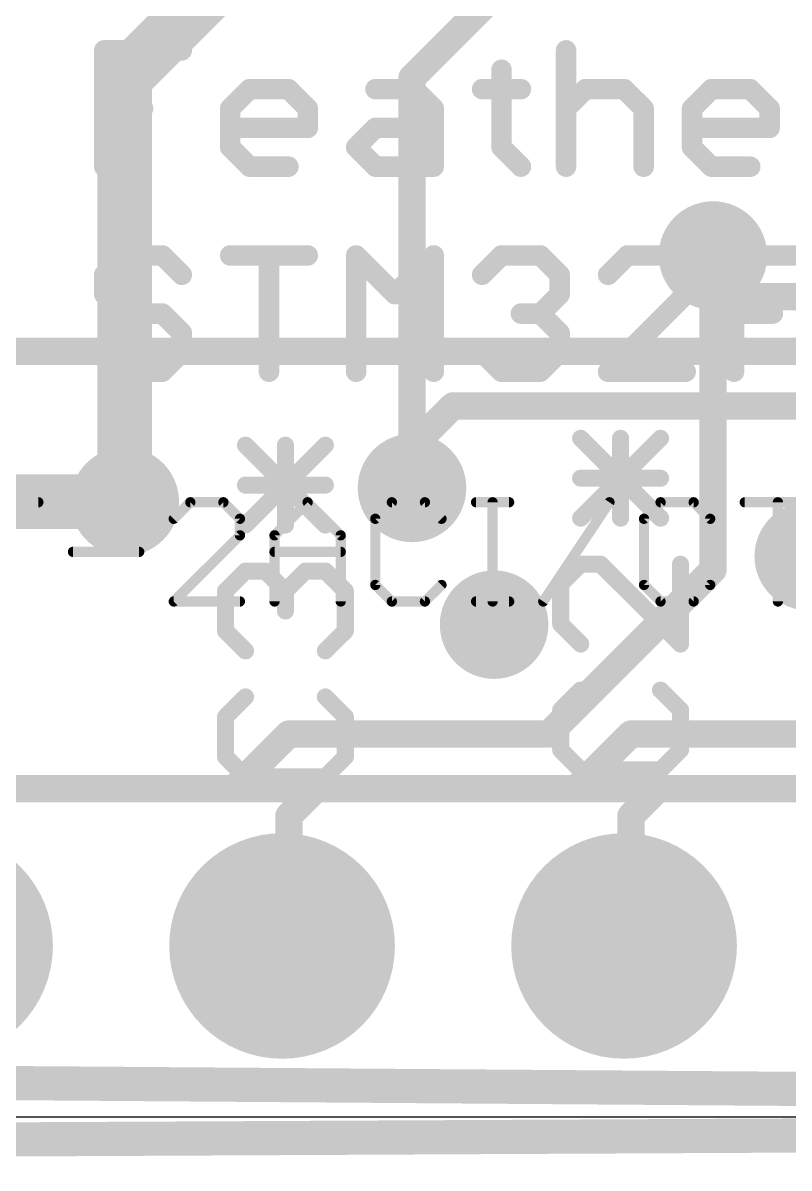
# Model space of a CAD drawing. Extents: x -0.8 to 51.2, y -0.4 to 23.4.
# Drawn here: x 17.13 to 22.82, y -0.38 to 8.13 of the extents above; entities that cross this region are included whole.
import ezdxf

# ---------------------------------------------------------------- set-up
doc = ezdxf.new("R2010")
doc.units = 0
for name, color, linetype in [('1', 12, 'CONTINUOUS'), ('16', 132, 'CONTINUOUS'), ('17', 110, 'CONTINUOUS'), ('18', 110, 'CONTINUOUS'), ('20', 53, 'CONTINUOUS'), ('21', 40, 'CONTINUOUS'), ('27', 53, 'CONTINUOUS'), ('51', 253, 'CONTINUOUS')]:
    doc.layers.add(name, color=color, linetype=linetype)

# ---------------------------------------------------------------- blocks, each defined once
blk = doc.blocks.new('RECT')
blk.add_solid([(-0.5, -0.5), (0.5, -0.5), (-0.5, 0.5), (0.5, 0.5)])
blk = doc.blocks.new('ROUNDP')
at = {"const_width": 0.5}
blk.add_lwpolyline([(0, -0.25, 1), (0, 0.25, 1), (0, -0.25)], format="xyb", dxfattribs=at)
blk = doc.blocks.new('ROUNDV')
at = {"const_width": 0.5}
blk.add_lwpolyline([(0, -0.25, 1), (0, 0.25, 1), (0, -0.25)], format="xyb", dxfattribs=at)

msp = doc.modelspace()

# ---------------------------------------------------------------- linework, layer by layer
at = {"layer": '1'}
for points, const_width in [([(17.8816, 7.7216), (19.4056, 9.2456)], 0.4064), ([(20.0152, 7.7216), (20.6248, 8.3312)], 0.2032), ([(17.8816, 4.572), (17.8816, 7.7216)], 0.4064), ([(20.0152, 6.604), (20.0152, 7.7216)], 0.2032), ([(20.0152, 4.6736), (20.0152, 6.604)], 0.2032), ([(22.2504, 6.4008), (22.2504, 4.064)], 0.2032), ([(22.2504, 4.064), (21.4376, 3.2512)], 0.2032), ([(21.0312, 2.8448), (21.4376, 3.2512)], 0.2032), ([(18.6944, 2.4384), (19.1008, 2.8448)], 0.2032), ([(19.1008, 2.8448), (21.0312, 2.8448)], 0.2032), ([(21.6408, 2.8448), (21.2344, 2.4384)], 0.2032), ([(23.4696, 2.8448), (21.6408, 2.8448)], 0.2032), ([(16.764, 2.4384), (18.6944, 2.4384)], 0.2032), ([(19.304, 2.4384), (19.1008, 2.2352)], 0.2032), ([(21.2344, 2.4384), (19.304, 2.4384)], 0.2032), ([(21.844, 2.4384), (21.6408, 2.2352)], 0.2032), ([(23.6728, 2.4384), (21.844, 2.4384)], 0.2032), ([(19.1008, 2.2352), (19.1008, 1.3208)], 0.2032), ([(21.6408, 2.2352), (21.6408, 1.3208)], 0.2032), ([(19.1008, 1.3208), (19.05, 1.27)], 0.2032), ([(21.6408, 1.3208), (21.59, 1.27)], 0.2032), ([(-0.381, -0.254), (50.927, 0)], 0.254)]:
    msp.add_lwpolyline(points, dxfattribs=dict(at, const_width=const_width))
for points, const_width in [([(17.9832, 7.7216, 1), (17.78, 7.7216)], 0.2032), ([(17.8098, 7.7934, 1), (17.9534, 7.6498)], 0.2032), ([(20.066, 7.7216, 1), (19.9644, 7.7216)], 0.1016), ([(19.9793, 7.7575, 1), (20.0511, 7.6857)], 0.1016), ([(20.066, 6.604, 1), (19.9644, 6.604)], 0.1016), ([(19.9644, 6.604, 1), (20.066, 6.604)], 0.1016), ([(22.3012, 6.4008, 1), (22.1996, 6.4008)], 0.1016), ([(19.9644, 4.6736, 1), (20.066, 4.6736)], 0.1016), ([(17.78, 4.572, 1), (17.9832, 4.572)], 0.2032), ([(22.1996, 4.064, 1), (22.3012, 4.064)], 0.1016), ([(22.2863, 4.0281, 1), (22.2145, 4.0999)], 0.1016), ([(21.4017, 3.2871, 1), (21.4735, 3.2153)], 0.1016), ([(21.4735, 3.2153, 1), (21.4017, 3.2871)], 0.1016), ([(19.1008, 2.8956, 1), (19.1008, 2.794)], 0.1016), ([(19.1367, 2.8089, 1), (19.0649, 2.8807)], 0.1016), ([(20.9953, 2.8807, 1), (21.0671, 2.8089)], 0.1016), ([(21.0312, 2.794, 1), (21.0312, 2.8956)], 0.1016), ([(21.6408, 2.8956, 1), (21.6408, 2.794)], 0.1016), ([(21.6767, 2.8089, 1), (21.6049, 2.8807)], 0.1016), ([(18.6585, 2.4743, 1), (18.7303, 2.4025)], 0.1016), ([(18.6944, 2.3876, 1), (18.6944, 2.4892)], 0.1016), ([(19.304, 2.4892, 1), (19.304, 2.3876)], 0.1016), ([(19.3399, 2.4025, 1), (19.2681, 2.4743)], 0.1016), ([(21.1985, 2.4743, 1), (21.2703, 2.4025)], 0.1016), ([(21.2344, 2.3876, 1), (21.2344, 2.4892)], 0.1016), ([(21.844, 2.4892, 1), (21.844, 2.3876)], 0.1016), ([(21.8799, 2.4025, 1), (21.8081, 2.4743)], 0.1016), ([(19.1516, 2.2352, 1), (19.05, 2.2352)], 0.1016), ([(19.0649, 2.2711, 1), (19.1367, 2.1993)], 0.1016), ([(21.6916, 2.2352, 1), (21.59, 2.2352)], 0.1016), ([(21.6049, 2.2711, 1), (21.6767, 2.1993)], 0.1016), ([(19.05, 1.3208, 1), (19.1516, 1.3208)], 0.1016), ([(19.1367, 1.2849, 1), (19.0649, 1.3567)], 0.1016), ([(21.59, 1.3208, 1), (21.6916, 1.3208)], 0.1016), ([(21.6767, 1.2849, 1), (21.6049, 1.3567)], 0.1016), ([(19.0141, 1.3059, 1), (19.0859, 1.2341)], 0.1016), ([(21.5541, 1.3059, 1), (21.6259, 1.2341)], 0.1016)]:
    msp.add_lwpolyline(points, format="xyb", dxfattribs=dict(at, const_width=const_width))
at = {"layer": '16'}
for points, const_width in [([(22.5552, 6.096), (22.2504, 6.4008)], 0.2032), ([(23.0632, 6.096), (22.5552, 6.096)], 0.2032), ([(15.4432, 5.6896), (23.2664, 5.6896)], 0.2032), ([(20.32, 5.2832), (20.0152, 4.9784)], 0.2032), ([(26.416, 5.2832), (20.32, 5.2832)], 0.2032), ([(20.0152, 4.9784), (20.0152, 4.6736)], 0.2032), ([(9.652, 4.572), (17.8816, 4.572)], 0.4064), ([(27.94, 2.4384), (12.5984, 2.4384)], 0.2032), ([(51.054, 0), (-0.635, 0.381)], 0.254)]:
    msp.add_lwpolyline(points, dxfattribs=dict(at, const_width=const_width))
for points, const_width in [([(22.2863, 6.4367, 1), (22.2145, 6.3649)], 0.1016), ([(22.5552, 6.1468, 1), (22.5552, 6.0452)], 0.1016), ([(22.5193, 6.0601, 1), (22.5911, 6.1319)], 0.1016), ([(20.32, 5.334, 1), (20.32, 5.2324)], 0.1016), ([(20.3559, 5.2473, 1), (20.2841, 5.3191)], 0.1016), ([(20.066, 4.9784, 1), (19.9644, 4.9784)], 0.1016), ([(19.9793, 5.0143, 1), (20.0511, 4.9425)], 0.1016), ([(17.8816, 4.4704, 1), (17.8816, 4.6736)], 0.2032), ([(19.9644, 4.6736, 1), (20.066, 4.6736)], 0.1016)]:
    msp.add_lwpolyline(points, format="xyb", dxfattribs=dict(at, const_width=const_width))
at = {"layer": '20'}
msp.add_line((2.54, 0), (48.26, 0), dxfattribs=at)
at = {"layer": '21'}
for points, const_width in [([(17.7292, 7.0612), (17.7292, 7.9255)], 0.1524), ([(17.7292, 7.9255), (18.3054, 7.9255)], 0.1524), ([(21.1594, 7.9255), (21.1594, 7.0612)], 0.1524), ([(20.6798, 7.7815), (20.6798, 7.2053)], 0.1524), ([(18.6647, 7.4934), (18.8088, 7.6374)], 0.1524), ([(18.8088, 7.6374), (19.0969, 7.6374)], 0.1524), ([(19.0969, 7.6374), (19.2409, 7.4934)], 0.1524), ([(19.7443, 7.6374), (20.0324, 7.6374)], 0.1524), ([(20.0324, 7.6374), (20.1765, 7.4934)], 0.1524), ([(20.5358, 7.6374), (20.8239, 7.6374)], 0.1524), ([(21.1594, 7.4934), (21.3035, 7.6374)], 0.1524), ([(21.3035, 7.6374), (21.5916, 7.6374)], 0.1524), ([(21.5916, 7.6374), (21.7357, 7.4934)], 0.1524), ([(22.095, 7.4934), (22.239, 7.6374)], 0.1524), ([(22.239, 7.6374), (22.5271, 7.6374)], 0.1524), ([(22.5271, 7.6374), (22.6712, 7.4934)], 0.1524), ([(17.7292, 7.4934), (18.0173, 7.4934)], 0.1524), ([(18.6647, 7.2053), (18.6647, 7.4934)], 0.1524), ([(19.2409, 7.4934), (19.2409, 7.3493)], 0.1524), ([(20.1765, 7.4934), (20.1765, 7.0612)], 0.1524), ([(21.7357, 7.4934), (21.7357, 7.0612)], 0.1524), ([(22.095, 7.2053), (22.095, 7.4934)], 0.1524), ([(22.6712, 7.4934), (22.6712, 7.3493)], 0.1524), ([(19.2409, 7.3493), (18.6647, 7.3493)], 0.1524), ([(19.6002, 7.2053), (19.7443, 7.3493)], 0.1524), ([(19.7443, 7.3493), (20.1765, 7.3493)], 0.1524), ([(22.6712, 7.3493), (22.095, 7.3493)], 0.1524), ([(18.8088, 7.0612), (18.6647, 7.2053)], 0.1524), ([(19.7443, 7.0612), (19.6002, 7.2053)], 0.1524), ([(20.6798, 7.2053), (20.8239, 7.0612)], 0.1524), ([(22.239, 7.0612), (22.095, 7.2053)], 0.1524), ([(19.0969, 7.0612), (18.8088, 7.0612)], 0.1524), ([(20.1765, 7.0612), (19.7443, 7.0612)], 0.1524), ([(22.5271, 7.0612), (22.239, 7.0612)], 0.1524), ([(17.8733, 6.4015), (17.7292, 6.2575)], 0.1524), ([(18.1614, 6.4015), (17.8733, 6.4015)], 0.1524), ([(18.3054, 6.2575), (18.1614, 6.4015)], 0.1524), ([(18.6647, 6.4015), (19.2409, 6.4015)], 0.1524), ([(18.9528, 5.5372), (18.9528, 6.4015)], 0.1524), ([(19.6002, 5.5372), (19.6002, 6.4015)], 0.1524), ([(19.6002, 6.4015), (19.8884, 6.1134)], 0.1524), ([(19.8884, 6.1134), (20.1765, 6.4015)], 0.1524), ([(20.1765, 6.4015), (20.1765, 5.5372)], 0.1524), ([(20.5358, 6.2575), (20.6798, 6.4015)], 0.1524), ([(20.6798, 6.4015), (20.9679, 6.4015)], 0.1524), ([(20.9679, 6.4015), (21.112, 6.2575)], 0.1524), ([(21.6153, 6.4015), (21.4713, 6.2575)], 0.1524), ([(21.9034, 6.4015), (21.6153, 6.4015)], 0.1524), ([(22.0475, 6.2575), (21.9034, 6.4015)], 0.1524), ([(22.4068, 5.5372), (22.4068, 6.4015)], 0.1524), ([(22.4068, 6.4015), (22.983, 6.4015)], 0.1524), ([(17.7292, 6.2575), (17.7292, 6.1134)], 0.1524), ([(21.112, 6.2575), (21.112, 6.1134)], 0.1524), ([(22.0475, 6.1134), (22.0475, 6.2575)], 0.1524), ([(17.7292, 6.1134), (17.8733, 5.9694)], 0.1524), ([(21.112, 6.1134), (20.9679, 5.9694)], 0.1524), ([(21.4713, 5.5372), (22.0475, 6.1134)], 0.1524), ([(17.8733, 5.9694), (18.1614, 5.9694)], 0.1524), ([(18.1614, 5.9694), (18.3054, 5.8253)], 0.1524), ([(20.9679, 5.9694), (20.8239, 5.9694)], 0.1524), ([(20.9679, 5.9694), (21.112, 5.8253)], 0.1524), ([(22.4068, 5.9694), (22.6949, 5.9694)], 0.1524), ([(18.3054, 5.8253), (18.3054, 5.6813)], 0.1524), ([(21.112, 5.8253), (21.112, 5.6813)], 0.1524), ([(17.8733, 5.5372), (17.7292, 5.6813)], 0.1524), ([(18.3054, 5.6813), (18.1614, 5.5372)], 0.1524), ([(20.6798, 5.5372), (20.5358, 5.6813)], 0.1524), ([(21.112, 5.6813), (20.9679, 5.5372)], 0.1524), ([(18.1614, 5.5372), (17.8733, 5.5372)], 0.1524), ([(20.9679, 5.5372), (20.6798, 5.5372)], 0.1524), ([(22.0475, 5.5372), (21.4713, 5.5372)], 0.1524), ([(18.7784, 4.3983), (19.3716, 4.9915)], 0.127), ([(19.3716, 4.3983), (18.7784, 4.9915)], 0.127), ([(19.075, 4.3983), (19.075, 4.9915)], 0.127), ([(21.2676, 4.4491), (21.8608, 5.0423)], 0.127), ([(21.8608, 4.4491), (21.2676, 5.0423)], 0.127), ([(21.5642, 4.4491), (21.5642, 5.0423)], 0.127), ([(21.8608, 4.7457), (21.2676, 4.7457)], 0.127), ([(19.3716, 4.6949), (18.7784, 4.6949)], 0.127), ([(21.2676, 4.1068), (21.1193, 3.9585)], 0.127), ([(21.4159, 4.1068), (21.2676, 4.1068)], 0.127), ([(22.0091, 3.5136), (21.4159, 4.1068)], 0.127), ([(22.0091, 4.1068), (22.0091, 3.5136)], 0.127), ([(18.6301, 3.9077), (18.7784, 4.056)], 0.127), ([(18.7784, 4.056), (18.9267, 4.056)], 0.127), ([(18.9267, 4.056), (19.075, 3.9077)], 0.127), ([(19.075, 3.9077), (19.2233, 4.056)], 0.127), ([(19.2233, 4.056), (19.3716, 4.056)], 0.127), ([(19.3716, 4.056), (19.5199, 3.9077)], 0.127), ([(21.1193, 3.9585), (21.1193, 3.6619)], 0.127), ([(18.6301, 3.6111), (18.6301, 3.9077)], 0.127), ([(19.075, 3.9077), (19.075, 3.7594)], 0.127), ([(19.5199, 3.9077), (19.5199, 3.6111)], 0.127), ([(18.7784, 3.4628), (18.6301, 3.6111)], 0.127), ([(19.5199, 3.6111), (19.3716, 3.4628)], 0.127), ([(21.1193, 3.6619), (21.2676, 3.5136)], 0.127), ([(21.2676, 3.1713), (21.1193, 3.023)], 0.127), ([(22.0091, 3.023), (21.8608, 3.1713)], 0.127), ([(18.7784, 3.1205), (18.6301, 2.9722)], 0.127), ([(19.5199, 2.9722), (19.3716, 3.1205)], 0.127), ([(21.1193, 3.023), (21.1193, 2.7264)], 0.127), ([(22.0091, 2.7264), (22.0091, 3.023)], 0.127), ([(18.6301, 2.9722), (18.6301, 2.6756)], 0.127), ([(19.5199, 2.6756), (19.5199, 2.9722)], 0.127), ([(18.6301, 2.6756), (18.7784, 2.5273)], 0.127), ([(19.3716, 2.5273), (19.5199, 2.6756)], 0.127), ([(21.1193, 2.7264), (21.2676, 2.5781)], 0.127), ([(21.8608, 2.5781), (22.0091, 2.7264)], 0.127), ([(21.2676, 2.5781), (21.8608, 2.5781)], 0.127), ([(18.7784, 2.5273), (19.3716, 2.5273)], 0.127)]:
    msp.add_lwpolyline(points, dxfattribs=dict(at, const_width=const_width))
for points, const_width in [([(17.7673, 7.9255, 1), (17.6911, 7.9255)], 0.0762), ([(17.7292, 7.9636, 1), (17.7292, 7.8874)], 0.0762), ([(18.3054, 7.8874, 1), (18.3054, 7.9636)], 0.0762), ([(21.1975, 7.9255, 1), (21.1213, 7.9255)], 0.0762), ([(20.7179, 7.7815, 1), (20.6417, 7.7815)], 0.0762), ([(18.8088, 7.6755, 1), (18.8088, 7.5993)], 0.0762), ([(18.8357, 7.6105, 1), (18.7818, 7.6644)], 0.0762), ([(19.1238, 7.6644, 1), (19.0699, 7.6105)], 0.0762), ([(19.0969, 7.5993, 1), (19.0969, 7.6755)], 0.0762), ([(19.7443, 7.6755, 1), (19.7443, 7.5993)], 0.0762), ([(20.0593, 7.6644, 1), (20.0055, 7.6105)], 0.0762), ([(20.0324, 7.5993, 1), (20.0324, 7.6755)], 0.0762), ([(20.5358, 7.6755, 1), (20.5358, 7.5993)], 0.0762), ([(20.8239, 7.5993, 1), (20.8239, 7.6755)], 0.0762), ([(21.3035, 7.6755, 1), (21.3035, 7.5993)], 0.0762), ([(21.3304, 7.6105, 1), (21.2765, 7.6644)], 0.0762), ([(21.6185, 7.6644, 1), (21.5647, 7.6105)], 0.0762), ([(21.5916, 7.5993, 1), (21.5916, 7.6755)], 0.0762), ([(22.239, 7.6755, 1), (22.239, 7.5993)], 0.0762), ([(22.266, 7.6105, 1), (22.2121, 7.6644)], 0.0762), ([(22.5541, 7.6644, 1), (22.5002, 7.6105)], 0.0762), ([(22.5271, 7.5993, 1), (22.5271, 7.6755)], 0.0762), ([(17.7292, 7.5315, 1), (17.7292, 7.4553)], 0.0762), ([(18.0173, 7.4553, 1), (18.0173, 7.5315)], 0.0762), ([(18.7028, 7.4934, 1), (18.6266, 7.4934)], 0.0762), ([(18.6378, 7.5203, 1), (18.6917, 7.4664)], 0.0762), ([(19.279, 7.4934, 1), (19.2028, 7.4934)], 0.0762), ([(19.214, 7.4664, 1), (19.2679, 7.5203)], 0.0762), ([(20.2146, 7.4934, 1), (20.1384, 7.4934)], 0.0762), ([(20.1495, 7.4664, 1), (20.2034, 7.5203)], 0.0762), ([(21.1325, 7.5203, 1), (21.1864, 7.4664)], 0.0762), ([(21.7738, 7.4934, 1), (21.6976, 7.4934)], 0.0762), ([(21.7087, 7.4664, 1), (21.7626, 7.5203)], 0.0762), ([(22.068, 7.5203, 1), (22.1219, 7.4664)], 0.0762), ([(22.1331, 7.4934, 1), (22.0569, 7.4934)], 0.0762), ([(22.7093, 7.4934, 1), (22.6331, 7.4934)], 0.0762), ([(22.6442, 7.4664, 1), (22.6981, 7.5203)], 0.0762), ([(18.6647, 7.3874, 1), (18.6647, 7.3112)], 0.0762), ([(19.2409, 7.3112, 1), (19.2409, 7.3874)], 0.0762), ([(19.7443, 7.3874, 1), (19.7443, 7.3112)], 0.0762), ([(19.7712, 7.3224, 1), (19.7174, 7.3763)], 0.0762), ([(20.1765, 7.3112, 1), (20.1765, 7.3874)], 0.0762), ([(22.095, 7.3874, 1), (22.095, 7.3112)], 0.0762), ([(22.6712, 7.3112, 1), (22.6712, 7.3874)], 0.0762), ([(19.2028, 7.3493, 1), (19.279, 7.3493)], 0.0762), ([(22.6331, 7.3493, 1), (22.7093, 7.3493)], 0.0762), ([(18.6917, 7.2322, 1), (18.6378, 7.1783)], 0.0762), ([(18.6266, 7.2053, 1), (18.7028, 7.2053)], 0.0762), ([(19.6272, 7.2322, 1), (19.5733, 7.1783)], 0.0762), ([(19.5733, 7.2322, 1), (19.6272, 7.1783)], 0.0762), ([(20.7068, 7.2322, 1), (20.6529, 7.1783)], 0.0762), ([(20.6417, 7.2053, 1), (20.7179, 7.2053)], 0.0762), ([(22.1219, 7.2322, 1), (22.068, 7.1783)], 0.0762), ([(22.0569, 7.2053, 1), (22.1331, 7.2053)], 0.0762), ([(17.6911, 7.0612, 1), (17.7673, 7.0612)], 0.0762), ([(18.8088, 7.0993, 1), (18.8088, 7.0231)], 0.0762), ([(18.7818, 7.0343, 1), (18.8357, 7.0881)], 0.0762), ([(19.0969, 7.0231, 1), (19.0969, 7.0993)], 0.0762), ([(19.7443, 7.0993, 1), (19.7443, 7.0231)], 0.0762), ([(19.7174, 7.0343, 1), (19.7712, 7.0881)], 0.0762), ([(20.1384, 7.0612, 1), (20.2146, 7.0612)], 0.0762), ([(20.1765, 7.0231, 1), (20.1765, 7.0993)], 0.0762), ([(20.7969, 7.0343, 1), (20.8508, 7.0881)], 0.0762), ([(21.1213, 7.0612, 1), (21.1975, 7.0612)], 0.0762), ([(21.6976, 7.0612, 1), (21.7738, 7.0612)], 0.0762), ([(22.239, 7.0993, 1), (22.239, 7.0231)], 0.0762), ([(22.2121, 7.0343, 1), (22.266, 7.0881)], 0.0762), ([(22.5271, 7.0231, 1), (22.5271, 7.0993)], 0.0762), ([(17.8733, 6.4396, 1), (17.8733, 6.3634)], 0.0762), ([(17.9002, 6.3746, 1), (17.8463, 6.4285)], 0.0762), ([(18.1883, 6.4285, 1), (18.1344, 6.3746)], 0.0762), ([(18.1614, 6.3634, 1), (18.1614, 6.4396)], 0.0762), ([(18.6647, 6.4396, 1), (18.6647, 6.3634)], 0.0762), ([(18.9909, 6.4015, 1), (18.9147, 6.4015)], 0.0762), ([(19.2409, 6.3634, 1), (19.2409, 6.4396)], 0.0762), ([(19.6272, 6.4285, 1), (19.5733, 6.3746)], 0.0762), ([(19.6383, 6.4015, 1), (19.5621, 6.4015)], 0.0762), ([(20.2146, 6.4015, 1), (20.1384, 6.4015)], 0.0762), ([(20.2034, 6.3746, 1), (20.1495, 6.4285)], 0.0762), ([(20.6798, 6.4396, 1), (20.6798, 6.3634)], 0.0762), ([(20.7068, 6.3746, 1), (20.6529, 6.4285)], 0.0762), ([(20.9949, 6.4285, 1), (20.941, 6.3746)], 0.0762), ([(20.9679, 6.3634, 1), (20.9679, 6.4396)], 0.0762), ([(21.6153, 6.4396, 1), (21.6153, 6.3634)], 0.0762), ([(21.6423, 6.3746, 1), (21.5884, 6.4285)], 0.0762), ([(21.9304, 6.4285, 1), (21.8765, 6.3746)], 0.0762), ([(21.9034, 6.3634, 1), (21.9034, 6.4396)], 0.0762), ([(22.4449, 6.4015, 1), (22.3687, 6.4015)], 0.0762), ([(22.4068, 6.4396, 1), (22.4068, 6.3634)], 0.0762), ([(17.7673, 6.2575, 1), (17.6911, 6.2575)], 0.0762), ([(17.7023, 6.2844, 1), (17.7561, 6.2305)], 0.0762), ([(18.2785, 6.2305, 1), (18.3324, 6.2844)], 0.0762), ([(20.5088, 6.2844, 1), (20.5627, 6.2305)], 0.0762), ([(21.1501, 6.2575, 1), (21.0739, 6.2575)], 0.0762), ([(21.085, 6.2305, 1), (21.1389, 6.2844)], 0.0762), ([(21.4443, 6.2844, 1), (21.4982, 6.2305)], 0.0762), ([(22.0856, 6.2575, 1), (22.0094, 6.2575)], 0.0762), ([(22.0206, 6.2305, 1), (22.0744, 6.2844)], 0.0762), ([(17.7561, 6.1404, 1), (17.7023, 6.0865)], 0.0762), ([(17.6911, 6.1134, 1), (17.7673, 6.1134)], 0.0762), ([(19.8614, 6.1404, 1), (19.9153, 6.0865)], 0.0762), ([(19.8614, 6.0865, 1), (19.9153, 6.1404)], 0.0762), ([(21.0739, 6.1134, 1), (21.1501, 6.1134)], 0.0762), ([(21.1389, 6.0865, 1), (21.085, 6.1404)], 0.0762), ([(22.0094, 6.1134, 1), (22.0856, 6.1134)], 0.0762), ([(22.0744, 6.0865, 1), (22.0206, 6.1404)], 0.0762), ([(17.8733, 6.0075, 1), (17.8733, 5.9313)], 0.0762), ([(18.1883, 5.9963, 1), (18.1344, 5.9424)], 0.0762), ([(18.1614, 5.9313, 1), (18.1614, 6.0075)], 0.0762), ([(20.8239, 6.0075, 1), (20.8239, 5.9313)], 0.0762), ([(20.9949, 5.9963, 1), (20.941, 5.9424)], 0.0762), ([(20.9679, 5.9313, 1), (20.9679, 6.0075)], 0.0762), ([(22.4068, 6.0075, 1), (22.4068, 5.9313)], 0.0762), ([(22.6949, 5.9313, 1), (22.6949, 6.0075)], 0.0762), ([(17.8463, 5.9424, 1), (17.9002, 5.9963)], 0.0762), ([(20.941, 5.9963, 1), (20.9949, 5.9424)], 0.0762), ([(18.3435, 5.8253, 1), (18.2673, 5.8253)], 0.0762), ([(18.2785, 5.7984, 1), (18.3324, 5.8523)], 0.0762), ([(21.1501, 5.8253, 1), (21.0739, 5.8253)], 0.0762), ([(21.085, 5.7984, 1), (21.1389, 5.8523)], 0.0762), ([(17.7561, 5.7082, 1), (17.7023, 5.6543)], 0.0762), ([(18.2673, 5.6813, 1), (18.3435, 5.6813)], 0.0762), ([(18.3324, 5.6543, 1), (18.2785, 5.7082)], 0.0762), ([(20.5627, 5.7082, 1), (20.5088, 5.6543)], 0.0762), ([(21.0739, 5.6813, 1), (21.1501, 5.6813)], 0.0762), ([(21.1389, 5.6543, 1), (21.085, 5.7082)], 0.0762), ([(17.8733, 5.5753, 1), (17.8733, 5.4991)], 0.0762), ([(17.8463, 5.5103, 1), (17.9002, 5.5641)], 0.0762), ([(18.1344, 5.5641, 1), (18.1883, 5.5103)], 0.0762), ([(18.1614, 5.4991, 1), (18.1614, 5.5753)], 0.0762), ([(18.9147, 5.5372, 1), (18.9909, 5.5372)], 0.0762), ([(19.5621, 5.5372, 1), (19.6383, 5.5372)], 0.0762), ([(20.1384, 5.5372, 1), (20.2146, 5.5372)], 0.0762), ([(20.6798, 5.5753, 1), (20.6798, 5.4991)], 0.0762), ([(20.6529, 5.5103, 1), (20.7068, 5.5641)], 0.0762), ([(20.941, 5.5641, 1), (20.9949, 5.5103)], 0.0762), ([(20.9679, 5.4991, 1), (20.9679, 5.5753)], 0.0762), ([(21.4713, 5.5753, 1), (21.4713, 5.4991)], 0.0762), ([(21.4443, 5.5641, 1), (21.4982, 5.5103)], 0.0762), ([(22.0475, 5.4991, 1), (22.0475, 5.5753)], 0.0762), ([(22.3687, 5.5372, 1), (22.4449, 5.5372)], 0.0762), ([(18.8009, 5.014, 1), (18.756, 4.9691)], 0.0635), ([(19.1068, 4.9915, 1), (19.0433, 4.9915)], 0.0635), ([(19.3941, 4.9691, 1), (19.3492, 5.014)], 0.0635), ([(21.2901, 5.0648, 1), (21.2452, 5.0199)], 0.0635), ([(21.596, 5.0423, 1), (21.5325, 5.0423)], 0.0635), ([(21.8833, 5.0199, 1), (21.8384, 5.0648)], 0.0635), ([(21.2676, 4.7775, 1), (21.2676, 4.714)], 0.0635), ([(21.8608, 4.714, 1), (21.8608, 4.7775)], 0.0635), ([(18.7784, 4.7267, 1), (18.7784, 4.6632)], 0.0635), ([(19.3716, 4.6632, 1), (19.3716, 4.7267)], 0.0635), ([(18.756, 4.4208, 1), (18.8009, 4.3759)], 0.0635), ([(19.0433, 4.3983, 1), (19.1068, 4.3983)], 0.0635), ([(19.3492, 4.3759, 1), (19.3941, 4.4208)], 0.0635), ([(21.2452, 4.4716, 1), (21.2901, 4.4267)], 0.0635), ([(21.5325, 4.4491, 1), (21.596, 4.4491)], 0.0635), ([(21.8384, 4.4267, 1), (21.8833, 4.4716)], 0.0635), ([(21.2676, 4.1385, 1), (21.2676, 4.075)], 0.0635), ([(21.2901, 4.0843, 1), (21.2452, 4.1292)], 0.0635), ([(21.4384, 4.1292, 1), (21.3935, 4.0843)], 0.0635), ([(21.4159, 4.075, 1), (21.4159, 4.1385)], 0.0635), ([(22.0408, 4.1068, 1), (21.9774, 4.1068)], 0.0635), ([(18.7784, 4.0877, 1), (18.7784, 4.0242)], 0.0635), ([(18.8009, 4.0335, 1), (18.756, 4.0784)], 0.0635), ([(18.9492, 4.0784, 1), (18.9043, 4.0335)], 0.0635), ([(18.9267, 4.0242, 1), (18.9267, 4.0877)], 0.0635), ([(19.2233, 4.0877, 1), (19.2233, 4.0242)], 0.0635), ([(19.2458, 4.0335, 1), (19.2009, 4.0784)], 0.0635), ([(19.3941, 4.0784, 1), (19.3492, 4.0335)], 0.0635), ([(19.3716, 4.0242, 1), (19.3716, 4.0877)], 0.0635), ([(21.1511, 3.9585, 1), (21.0876, 3.9585)], 0.0635), ([(21.0969, 3.9809, 1), (21.1418, 3.936)], 0.0635), ([(18.6619, 3.9077, 1), (18.5984, 3.9077)], 0.0635), ([(18.6077, 3.9301, 1), (18.6526, 3.8852)], 0.0635), ([(19.1068, 3.9077, 1), (19.0433, 3.9077)], 0.0635), ([(19.0526, 3.9301, 1), (19.0975, 3.8852)], 0.0635), ([(19.0526, 3.8852, 1), (19.0975, 3.9301)], 0.0635), ([(19.5516, 3.9077, 1), (19.4882, 3.9077)], 0.0635), ([(19.4974, 3.8852, 1), (19.5424, 3.9301)], 0.0635), ([(19.0433, 3.7594, 1), (19.1068, 3.7594)], 0.0635), ([(18.6526, 3.6336, 1), (18.6077, 3.5887)], 0.0635), ([(19.5424, 3.5887, 1), (19.4974, 3.6336)], 0.0635), ([(21.0876, 3.6619, 1), (21.1511, 3.6619)], 0.0635), ([(21.1418, 3.6844, 1), (21.0969, 3.6395)], 0.0635), ([(18.5984, 3.6111, 1), (18.6619, 3.6111)], 0.0635), ([(19.4882, 3.6111, 1), (19.5516, 3.6111)], 0.0635), ([(18.756, 3.4404, 1), (18.8009, 3.4853)], 0.0635), ([(19.3492, 3.4853, 1), (19.3941, 3.4404)], 0.0635), ([(21.2452, 3.4912, 1), (21.2901, 3.5361)], 0.0635), ([(21.9774, 3.5136, 1), (22.0408, 3.5136)], 0.0635), ([(21.9866, 3.4912, 1), (22.0316, 3.5361)], 0.0635), ([(21.2901, 3.1488, 1), (21.2452, 3.1937)], 0.0635), ([(21.8833, 3.1937, 1), (21.8384, 3.1488)], 0.0635), ([(18.8009, 3.098, 1), (18.756, 3.1429)], 0.0635), ([(19.3941, 3.1429, 1), (19.3492, 3.098)], 0.0635), ([(21.1511, 3.023, 1), (21.0876, 3.023)], 0.0635), ([(21.0969, 3.0454, 1), (21.1418, 3.0005)], 0.0635), ([(22.0408, 3.023, 1), (21.9774, 3.023)], 0.0635), ([(21.9866, 3.0005, 1), (22.0316, 3.0454)], 0.0635), ([(18.6619, 2.9722, 1), (18.5984, 2.9722)], 0.0635), ([(18.6077, 2.9946, 1), (18.6526, 2.9497)], 0.0635), ([(19.5516, 2.9722, 1), (19.4882, 2.9722)], 0.0635), ([(19.4974, 2.9497, 1), (19.5424, 2.9946)], 0.0635), ([(18.6526, 2.698, 1), (18.6077, 2.6531)], 0.0635), ([(19.5424, 2.6531, 1), (19.4974, 2.698)], 0.0635), ([(21.0876, 2.7264, 1), (21.1511, 2.7264)], 0.0635), ([(21.1418, 2.7488, 1), (21.0969, 2.7039)], 0.0635), ([(21.9774, 2.7264, 1), (22.0408, 2.7264)], 0.0635), ([(22.0316, 2.7039, 1), (21.9866, 2.7488)], 0.0635), ([(18.5984, 2.6756, 1), (18.6619, 2.6756)], 0.0635), ([(19.4882, 2.6756, 1), (19.5516, 2.6756)], 0.0635), ([(21.2676, 2.6099, 1), (21.2676, 2.5463)], 0.0635), ([(21.8608, 2.5463, 1), (21.8608, 2.6099)], 0.0635), ([(18.7784, 2.5591, 1), (18.7784, 2.4956)], 0.0635), ([(18.756, 2.5048, 1), (18.8009, 2.5498)], 0.0635), ([(19.3492, 2.5498, 1), (19.3941, 2.5048)], 0.0635), ([(19.3716, 2.4956, 1), (19.3716, 2.5591)], 0.0635), ([(21.2452, 2.5556, 1), (21.2901, 2.6006)], 0.0635), ([(21.8384, 2.6006, 1), (21.8833, 2.5556)], 0.0635)]:
    msp.add_lwpolyline(points, format="xyb", dxfattribs=dict(at, const_width=const_width))
at = {"layer": '27', "const_width": 0.0762}
for points in [[(16.7488, 4.5671), (17.2403, 4.5671)], [(18.3685, 4.5671), (18.2457, 4.4443)], [(18.6143, 4.5671), (18.3685, 4.5671)], [(18.7371, 4.4443), (18.6143, 4.5671)], [(18.9941, 4.3214), (19.2398, 4.5671)], [(19.2398, 4.5671), (19.4856, 4.3214)], [(19.8654, 4.5671), (19.7425, 4.4443)], [(20.1111, 4.5671), (19.8654, 4.5671)], [(20.234, 4.4443), (20.1111, 4.5671)], [(20.4909, 4.5671), (20.7366, 4.5671)], [(20.6138, 3.8299), (20.6138, 4.5671)], [(20.9898, 3.8299), (21.4813, 4.5671)], [(21.8611, 4.5671), (21.7383, 4.4443)], [(22.1069, 4.5671), (21.8611, 4.5671)], [(22.2297, 4.4443), (22.1069, 4.5671)], [(22.4867, 4.5671), (22.9782, 4.5671)], [(22.7324, 3.8299), (22.7324, 4.5671)], [(18.7371, 4.3214), (18.7371, 4.4443)], [(19.7425, 4.4443), (19.7425, 3.9528)], [(21.7383, 4.4443), (21.7383, 3.9528)], [(22.2297, 3.9528), (22.2297, 4.4443)], [(18.2457, 3.8299), (18.7371, 4.3214)], [(18.9941, 3.8299), (18.9941, 4.3214)], [(19.4856, 4.3214), (19.4856, 3.8299)], [(17.4972, 4.1985), (17.9887, 4.1985)], [(18.9941, 4.1985), (19.4856, 4.1985)], [(19.7425, 3.9528), (19.8654, 3.8299)], [(20.1111, 3.8299), (20.234, 3.9528)], [(21.7383, 3.9528), (21.8611, 3.8299)], [(22.1069, 3.8299), (22.2297, 3.9528)], [(18.7371, 3.8299), (18.2457, 3.8299)], [(19.8654, 3.8299), (20.1111, 3.8299)], [(20.4909, 3.8299), (20.7366, 3.8299)], [(21.8611, 3.8299), (22.1069, 3.8299)]]:
    msp.add_lwpolyline(points, dxfattribs=at)
at = {"layer": '27', "const_width": 0.0381}
for points in [[(17.2403, 4.5481, 1), (17.2403, 4.5862)], [(18.3685, 4.5862, 1), (18.3685, 4.5481)], [(18.382, 4.5537, 1), (18.3551, 4.5806)], [(18.6277, 4.5806, 1), (18.6008, 4.5537)], [(18.6143, 4.5481, 1), (18.6143, 4.5862)], [(19.2533, 4.5806, 1), (19.2263, 4.5537)], [(19.2533, 4.5537, 1), (19.2263, 4.5806)], [(19.8654, 4.5862, 1), (19.8654, 4.5481)], [(19.8788, 4.5537, 1), (19.8519, 4.5806)], [(20.1246, 4.5806, 1), (20.0976, 4.5537)], [(20.1111, 4.5481, 1), (20.1111, 4.5862)], [(20.4909, 4.5862, 1), (20.4909, 4.5481)], [(20.6328, 4.5671, 1), (20.5947, 4.5671)], [(20.7366, 4.5481, 1), (20.7366, 4.5862)], [(21.4972, 4.5566, 1), (21.4655, 4.5777)], [(21.8611, 4.5862, 1), (21.8611, 4.5481)], [(21.8746, 4.5537, 1), (21.8477, 4.5806)], [(22.1203, 4.5806, 1), (22.0934, 4.5537)], [(22.1069, 4.5481, 1), (22.1069, 4.5862)], [(22.4867, 4.5862, 1), (22.4867, 4.5481)], [(22.7515, 4.5671, 1), (22.7134, 4.5671)], [(18.2322, 4.4577, 1), (18.2591, 4.4308)], [(18.7562, 4.4443, 1), (18.7181, 4.4443)], [(18.7237, 4.4308, 1), (18.7506, 4.4577)], [(19.7615, 4.4443, 1), (19.7234, 4.4443)], [(19.729, 4.4577, 1), (19.756, 4.4308)], [(20.2205, 4.4308, 1), (20.2474, 4.4577)], [(21.7573, 4.4443, 1), (21.7192, 4.4443)], [(21.7248, 4.4577, 1), (21.7517, 4.4308)], [(22.2488, 4.4443, 1), (22.2107, 4.4443)], [(22.2163, 4.4308, 1), (22.2432, 4.4577)], [(18.7181, 4.3214, 1), (18.7562, 4.3214)], [(18.7506, 4.3079, 1), (18.7237, 4.3349)], [(18.9806, 4.3349, 1), (19.0075, 4.3079)], [(19.0131, 4.3214, 1), (18.975, 4.3214)], [(19.5046, 4.3214, 1), (19.4665, 4.3214)], [(19.4721, 4.3079, 1), (19.499, 4.3349)], [(17.4972, 4.2176, 1), (17.4972, 4.1795)], [(17.9887, 4.1795, 1), (17.9887, 4.2176)], [(18.9941, 4.2176, 1), (18.9941, 4.1795)], [(19.4856, 4.1795, 1), (19.4856, 4.2176)], [(19.756, 3.9662, 1), (19.729, 3.9393)], [(19.7234, 3.9528, 1), (19.7615, 3.9528)], [(20.2474, 3.9393, 1), (20.2205, 3.9662)], [(21.7517, 3.9662, 1), (21.7248, 3.9393)], [(21.7192, 3.9528, 1), (21.7573, 3.9528)], [(22.2107, 3.9528, 1), (22.2488, 3.9528)], [(22.2432, 3.9393, 1), (22.2163, 3.9662)], [(18.2322, 3.8434, 1), (18.2591, 3.8164)], [(18.2457, 3.849, 1), (18.2457, 3.8109)], [(18.7371, 3.8109, 1), (18.7371, 3.849)], [(18.975, 3.8299, 1), (19.0131, 3.8299)], [(19.4665, 3.8299, 1), (19.5046, 3.8299)], [(19.8654, 3.849, 1), (19.8654, 3.8109)], [(19.8519, 3.8164, 1), (19.8788, 3.8434)], [(20.0976, 3.8434, 1), (20.1246, 3.8164)], [(20.1111, 3.8109, 1), (20.1111, 3.849)], [(20.4909, 3.849, 1), (20.4909, 3.8109)], [(20.5947, 3.8299, 1), (20.6328, 3.8299)], [(20.7366, 3.8109, 1), (20.7366, 3.849)], [(20.974, 3.8405, 1), (21.0057, 3.8193)], [(21.8611, 3.849, 1), (21.8611, 3.8109)], [(21.8477, 3.8164, 1), (21.8746, 3.8434)], [(22.0934, 3.8434, 1), (22.1203, 3.8164)], [(22.1069, 3.8109, 1), (22.1069, 3.849)], [(22.7134, 3.8299, 1), (22.7515, 3.8299)]]:
    msp.add_lwpolyline(points, format="xyb", dxfattribs=at)

# ---------------------------------------------------------------- block references
at = {"layer": '17', "xscale": 1.6764, "yscale": 1.6764, "rotation": 270}
for p in [(16.51, 1.27), (16.51, 1.27), (19.05, 1.27), (19.05, 1.27), (21.59, 1.27), (21.59, 1.27)]:
    msp.add_blockref('ROUNDP', p, dxfattribs=at)
at = {"layer": '18', "xscale": 0.8064, "yscale": 0.8064}
for p in [(22.2504, 6.4008), (22.2504, 6.4008), (20.0152, 4.6736), (20.0152, 4.6736), (17.8816, 4.572), (17.8816, 4.572), (22.9616, 4.1656), (22.9616, 4.1656), (20.6248, 3.6576), (20.6248, 3.6576)]:
    msp.add_blockref('ROUNDV', p, dxfattribs=at)
at = {"layer": '51', "xscale": 0.508, "yscale": 0.508, "rotation": 180}
for p in [(19.05, 1.27), (21.59, 1.27)]:
    msp.add_blockref('RECT', p, dxfattribs=at)

doc.saveas('drawing.dxf')
